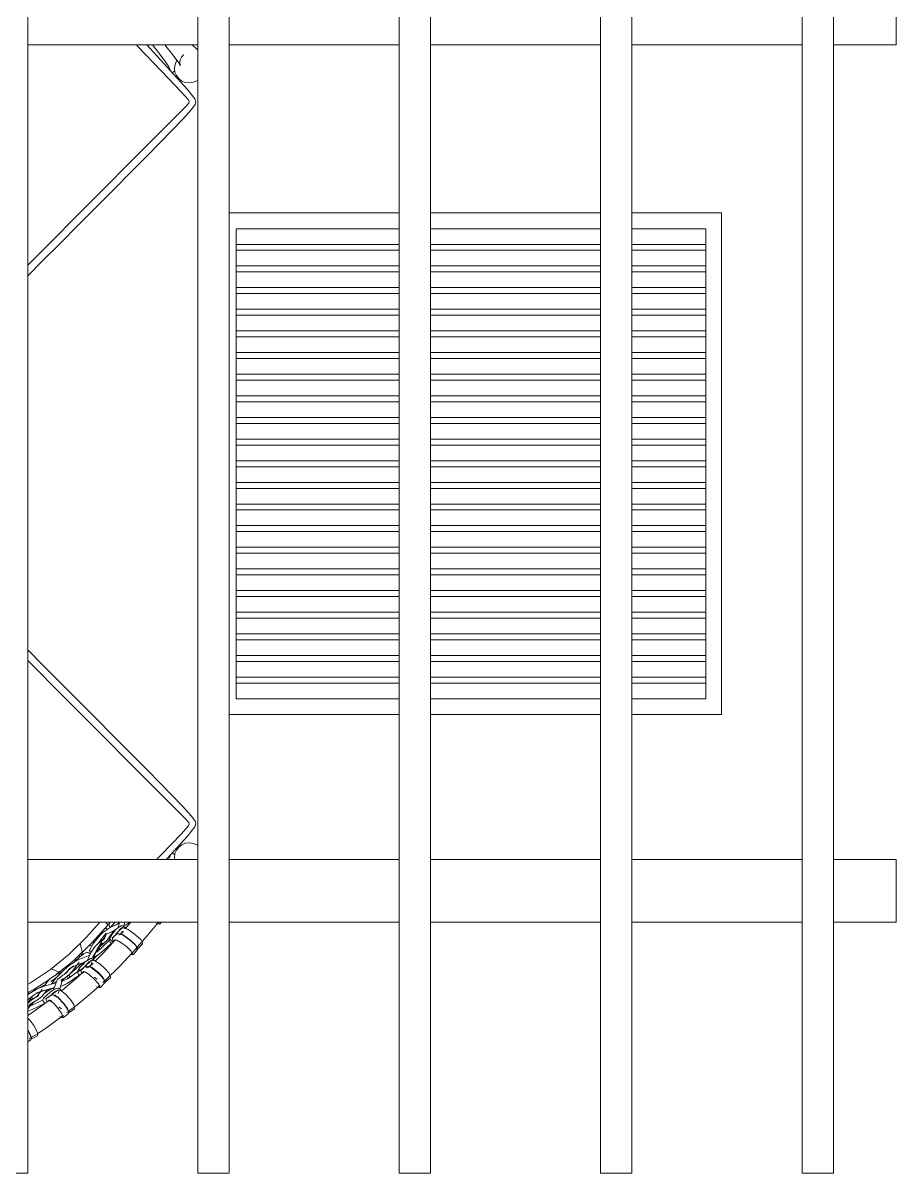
# Model space of a CAD drawing. Header units: millimetres. Extents: x -67152 to -48359, y -6192 to 21191.
# Drawn here: x -64118 to -62725, y 545 to 2379 of the extents above; entities that cross this region are included whole.
import ezdxf

# ---------------------------------------------------------------- set-up
doc = ezdxf.new("R2010")
doc.units = ezdxf.units.MM
doc.layers.add('G-IMPT', color=8, linetype='Continuous', lineweight=9)
doc.layers.add('I-FURN', color=30, linetype='Continuous', lineweight=9)

# ---------------------------------------------------------------- blocks, each defined once
blk = doc.blocks.new('PM_001 - PM_001-3564975-Nivel 1 Oficinas')
at = {"layer": 'I-FURN'}
for p, q in [((-400, 400), (-400, -1900)), ((-350, 400), (-400, 400)), ((-350, -1900), (-350, 400)), ((-78.6, 400), (-78.6, -1900)), ((-28.6, 400), (-78.6, 400)), ((-28.6, -1900), (-28.6, 400)), ((242.9, 400), (242.9, -1900)), ((292.9, 400), (242.9, 400)), ((292.9, -1900), (292.9, 400)), ((564.3, 400), (564.3, -1900)), ((614.3, 400), (564.3, 400)), ((614.3, -1900), (614.3, 400)), ((885.7, 400), (885.7, -1900)), ((935.7, 400), (885.7, 400)), ((-400, 0), (-500, 0)), ((-500, 0), (-500, -100)), ((-78.6, 0), (-350, 0)), ((242.9, 0), (-28.6, 0)), ((564.3, 0), (292.9, 0)), ((885.7, 0), (614.3, 0)), ((-500, -100), (-400, -100)), ((-350, -100), (-78.6, -100)), ((-28.6, -100), (242.9, -100)), ((292.9, -100), (564.3, -100)), ((614.3, -100), (885.7, -100)), ((-400, -1400), (-500, -1400)), ((-500, -1400), (-500, -1500)), ((-78.6, -1400), (-350, -1400)), ((242.9, -1400), (-28.6, -1400)), ((564.3, -1400), (292.9, -1400)), ((885.7, -1400), (614.3, -1400))]:
    blk.add_line(p, q, dxfattribs=at)
blk = doc.blocks.new('S_009 - SILLON_ICV__DWG-3564919-Nivel 1 Oficinas')
at = {"layer": 'G-IMPT'}
for p, q in [((-335.8, 72.5), (-334.7, 78.5)), ((-340.1, 40.5), (-336.6, 58.3)), ((-338.7, 60.6), (-335.9, 70.5)), ((-337.8, 59.1), (-338.7, 60.6)), ((-337.8, 59.1), (-335.8, 57.7)), ((-333.6, 70), (-336.3, 60)), ((-335.1, 71.7), (-335.9, 70.5)), ((-335.8, 72.5), (-335, 71.1)), ((-335.8, 57.7), (-332.9, 55.9)), ((-335, 71.1), (-333.2, 69.7)), ((-332.8, 68.7), (-334.5, 71)), ((-334.4, 69.4), (-334.2, 70.4)), ((-334.4, 69.2), (-334.4, 69.4)), ((-332.6, 73.2), (-333.9, 72.7)), ((-333.9, 72.7), (-333.1, 72.9)), ((-332.8, 68.7), (-333.6, 70)), ((-333.2, 69.7), (-330.1, 68.1)), ((-323.2, 53.2), (-332.9, 55.9)), ((-329.8, 67.3), (-332.3, 69.2)), ((-321.9, 65.7), (-330.1, 68.1)), ((-321.2, 65), (-329.8, 67.3)), ((-344.8, 11.3), (-340.1, 40.5)), ((-323.2, 53.2), (-312.9, 51.7)), ((-308, 51.8), (-312.9, 51.7)), ((-307.3, 36.5), (-305, 48.8)), ((-305.1, 32.2), (-300.6, 43)), ((-300, 43.8), (-300.6, 43)), ((-297.1, 37.6), (-298.7, 42.5)), ((-294.8, 38.6), (-298, 33.5)), ((-296.2, 30.8), (-297.1, 37.6)), ((-295.3, 38.9), (-296.9, 26.6)), ((-296.2, 30.8), (-295.3, 38.9)), ((-307.3, 36.5), (-311.8, 8.5)), ((-305.1, 32.2), (-310, 17.3)), ((-304.4, 14.5), (-298, 33.5)), ((-300.6, 26.4), (-296.9, 35.6)), ((-300.6, 26.4), (-298, 33.5)), ((-299.6, 11.9), (-298.7, 20)), ((-294.7, 34.5), (-298.7, 20)), ((-298, 33.5), (-296.9, 35.6)), ((-296.8, 35.4), (-297.3, 30.6)), ((-296.6, 28.3), (-297.3, 30.6)), ((-296.9, 26.6), (-294.7, 34.5)), ((-291.9, 25.8), (-294.8, 13.4)), ((-292.2, 24.6), (-288.4, 23.2)), ((-291, 34), (-291.9, 25.8)), ((-291.6, 28.1), (-288.5, 27)), ((-289.1, 26.4), (-291.6, 27)), ((-288.1, 26.2), (-291.6, 27)), ((-291, 34.8), (-291, 34)), ((-289.6, 33.5), (-290.1, 29.7)), ((-290.1, 29.7), (-289.5, 27.7)), ((-288.6, 26.4), (-290.1, 28.1)), ((-288.5, 27), (-290.1, 28.1)), ((-287.4, 31.2), (-289.2, 17.4)), ((-289.1, 26.4), (-288.1, 26.2)), ((-288.3, 24.6), (-288.6, 26.4)), ((-285.1, 11.7), (-282.2, 21.8)), ((-282.5, 12.6), (-279.2, 23)), ((-282.2, 21.8), (-281.6, 25.5)), ((-282.1, 22.3), (-279.5, 22.1)), ((-348.6, 0.5), (-347.7, 10.8)), ((-348.6, 0.5), (-347.7, -0.8)), ((-346.8, 11.9), (-347.7, 10.8)), ((-346.8, 11.9), (-345.5, 12.6)), ((-345.4, 1.5), (-346.6, 0.8)), ((-345.8, 1.2), (-346.6, 0.8)), ((-344.4, 9.6), (-346.4, 11.5)), ((-341.5, 8.3), (-346.4, 11.5)), ((-342.4, 13.3), (-345.5, 12.6)), ((-345.5, 12.6), (-344.5, 12.9)), ((-344.8, 12.8), (-345.5, 12.6)), ((-345.3, 10.8), (-345.5, 8.6)), ((-344.4, 9.6), (-345.3, 10.8)), ((-344.8, 11.3), (-345.2, 8.4)), ((-344.8, 12.8), (-342.4, 13.3)), ((-331.6, 6.5), (-341.5, 8.3)), ((-335.8, 3.1), (-331, 3.9)), ((-331.6, 6.5), (-321, 6)), ((-330.6, 4.1), (-331, 3.9)), ((-321, 6), (-314, 6.5)), ((-313.7, 6.7), (-318.3, 5.8)), ((-314, 6.5), (-318.3, 5.8)), ((-314.7, 4.7), (-311.5, 8.9)), ((-312.1, 8.3), (-314.7, 4.7)), ((-311.5, 8.9), (-313.7, 6.7)), ((-312.1, 6.5), (-311.8, 8.5)), ((-310.4, 11.7), (-311.3, 11.7)), ((-311.2, 10.8), (-307.7, 9.6)), ((-307.3, 15.7), (-310.6, 16.1)), ((-310.3, 16.1), (-310, 17.3)), ((-310.1, -2.8), (-308.3, 0.6)), ((-309.7, -11.9), (-307.1, 7.4)), ((-305.7, 11), (-308.3, 3.1)), ((-308.3, 3.1), (-307.4, 5.7)), ((-308.3, 0.6), (-307.3, 5.2)), ((-307.1, 7.4), (-307.7, 9.6)), ((-307.3, 15.7), (-304.5, 14.1)), ((-303.3, 11.5), (-304.5, 14.1)), ((-303.3, 11.5), (-303.9, -3)), ((-303.6, -11.1), (-294.4, 3.9)), ((-302.8, -11.5), (-288.8, 14.5)), ((-294.4, 3.9), (-302.8, -11.5)), ((-299.2, 4.1), (-301, -6.8)), ((-299.4, 5.7), (-299.6, 11.9)), ((-299.4, 5.7), (-298.3, -1.4)), ((-294.5, 17.1), (-294.8, 13.4)), ((-294.4, 3.9), (-288.8, 14.5)), ((-294.4, 3.9), (-290.5, 12.9)), ((-293.7, 13.2), (-294, 15.5)), ((-291.7, 3.1), (-294, 15.5)), ((-293.7, 13.2), (-293.9, 17.5)), ((-289.2, 17.4), (-290.5, 12.9)), ((-286.5, 6.7), (-290.5, -2.8)), ((-285, 10.4), (-290.1, -6)), ((-282.5, 12.6), (-288.8, -17.2)), ((-285.1, 11.7), (-286.5, 6.7)), ((-285, 10.4), (-283.5, 17.1)), ((-271.2, 8.6), (-278.9, -29)), ((-271.2, 8.6), (-269.7, 13.5)), ((-351.4, -48.1), (-348.6, -18.2)), ((-348.5, -1.5), (-350.4, -11.6)), ((-350.4, -11.6), (-349.4, -12.9)), ((-347.3, -14.1), (-349.4, -12.9)), ((-348, -13.7), (-348.6, -18.2)), ((-347.7, -0.3), (-348.5, -1.5)), ((-346.1, -1.8), (-348, -12)), ((-345.8, -2), (-347.7, -0.8)), ((-347.3, -14.1), (-344.3, -15.7)), ((-346.5, -1.6), (-346.7, -3.3)), ((-345.8, -2), (-342.6, -3.4)), ((-344.5, -2.6), (-342.1, -4.1)), ((-334.3, -17.4), (-344.3, -15.7)), ((-332.6, -5.2), (-342.6, -3.4)), ((-342.1, -4.1), (-332.1, -5.7)), ((-323.7, -18), (-334.3, -17.4)), ((-332.6, -5.2), (-318.5, -5.4)), ((-332.1, -5.7), (-318, -5.9)), ((-323.7, -18), (-316.6, -17.1)), ((-315, -5), (-319.4, -6.4)), ((-315.2, -5.3), (-319.4, -6.4)), ((-318.5, -5.4), (-315.7, -5)), ((-315.2, -5.3), (-318, -5.9)), ((-316.6, -17.1), (-315.1, -16.7)), ((-314.1, -4.6), (-315.7, -5)), ((-315.4, -19.9), (-315, -16.6)), ((-312.7, -15.8), (-315.1, -16.7)), ((-315.1, -17.2), (-310.4, -17.4)), ((-314.2, -10.1), (-313.9, -11)), ((-314.2, -10.1), (-313, -14.1)), ((-314.1, -4.6), (-311.8, -3.8)), ((-313.5, -6.2), (-313.1, -4.2)), ((-313.5, -5.1), (-313.4, -4.4)), ((-313, -3.9), (-312.7, -2.2)), ((-311.1, -14.8), (-312.7, -15.8)), ((-311.8, -3.8), (-310.1, -2.8)), ((-311.2, -17.4), (-305.4, -27.6)), ((-309.4, -11.6), (-311.1, -14.8)), ((-308.9, -9), (-310.8, -14.1)), ((-309.7, -11.9), (-310.6, -14.9)), ((-310.2, -13.1), (-310.6, -14.9)), ((-309.5, -17.1), (-310.4, -17.4)), ((-309.2, -9.2), (-310.1, -11.4)), ((-309.7, -11.9), (-308, -2.8)), ((-309.7, -11.9), (-308.9, -9)), ((-309.5, -17.1), (-308.4, -16.4)), ((-308.5, -4.8), (-309.4, -11.6)), ((-308, -2.8), (-309.3, -8.9)), ((-309.2, -9.2), (-308.6, -3.8)), ((-308.6, -3.8), (-308.9, -1)), ((-308.6, -3.8), (-308.8, -2.3)), ((-308.5, -4.8), (-308.6, -3.8)), ((-307, -13.9), (-308.4, -16.4)), ((-307, -13.9), (-305.2, -10.1)), ((-304.8, -8.5), (-305.2, -10.1)), ((-303.6, -12), (-305, -9.3)), ((-304.8, -8.5), (-303.9, -3)), ((-298.7, -23.1), (-303.6, -12)), ((-290.5, -2.8), (-300, -20)), ((-299.2, -21.9), (-298.2, -16.6)), ((-298, -16.6), (-298.1, -17)), ((-298.1, -17), (-298, -16.6)), ((-296.3, -13.3), (-295.1, -20.8)), ((-294.5, -23.9), (-292.7, -15.8)), ((-293.6, -17.2), (-294.3, -19.8)), ((-293.7, -18), (-294.3, -19.8)), ((-294, -20.5), (-292.7, -15.8)), ((-289.3, -10.1), (-290.6, -3)), ((-289, -12.4), (-289.3, -10.1)), ((-288.7, -18.5), (-289, -12.4)), ((-288.8, -13.3), (-288, -13.5)), ((-318, -48.7), (-315.4, -19.9)), ((-313.3, -31.8), (-317.1, -52.2)), ((-313.3, -31.8), (-312.5, -29.6)), ((-309.1, -21), (-312.5, -29.6)), ((-309.3, -20.7), (-309.4, -21.5)), ((-308.7, -38.6), (-305.2, -29.2)), ((-305.6, -46), (-304.7, -35.2)), ((-305.4, -27.6), (-303.4, -33.2)), ((-305.3, -29.5), (-304.4, -27.2)), ((-305, -28.9), (-305.3, -29.5)), ((-304.7, -35.2), (-302.8, -28.1)), ((-304.4, -30.3), (-304.6, -34.7)), ((-304.6, -34.6), (-304.4, -30.5)), ((-304.5, -34.3), (-304.4, -30.4)), ((-302.8, -28.1), (-303.4, -33.2)), ((-299.9, -38.7), (-299.1, -36.5)), ((-298.2, -25.4), (-299.1, -36.5)), ((-298.2, -25.4), (-298.7, -23.1)), ((-295.2, -25.2), (-294.8, -19.9)), ((-291.1, -29.6), (-295, -65.7)), ((-294.8, -19.9), (-294.6, -41.3)), ((-294, -20.7), (-294.7, -24.4)), ((-294.6, -23.8), (-294.2, -26.2)), ((-291.8, -31.3), (-294.6, -36.1)), ((-291.8, -36.1), (-294.6, -37.8)), ((-294.2, -26.2), (-294.5, -23.9)), ((-290.9, -29.2), (-291.8, -31.3)), ((-291.5, -35.9), (-281.6, -31.4)), ((-290.9, -29.2), (-288.7, -18.5)), ((-278.9, -29), (-282.8, -67.2)), ((-281.6, -31.4), (-280.7, -31)), ((-351.4, -48.1), (-352.4, -67.1)), ((-318.8, -64.8), (-318, -48.7)), ((-317.1, -52.2), (-318, -56.1)), ((-311.1, -53.7), (-311.9, -56.8)), ((-311.1, -53.7), (-309.9, -45.8)), ((-309.9, -45.8), (-308.7, -38.6)), ((-307.5, -43), (-309.1, -41.2)), ((-307.4, -42.7), (-309.1, -41.2)), ((-307.4, -42.7), (-309.1, -41.2)), ((-307.9, -37.9), (-307.1, -38.5)), ((-305.4, -43.5), (-307.5, -43)), ((-307.1, -38.5), (-306.2, -39.1)), ((-307.1, -71.7), (-305.9, -46.7)), ((-306.2, -39.1), (-305, -38.8)), ((-306.2, -39.1), (-305.4, -38.9)), ((-306.2, -39.1), (-305.1, -39.4)), ((-305.9, -46.7), (-305.6, -43.5)), ((-305.4, -51.2), (-305.6, -46)), ((-303, -69.5), (-305.4, -51.2)), ((-299.6, -51.1), (-302.4, -60.7)), ((-299.8, -48.9), (-301, -59)), ((-299.6, -51.1), (-301, -59)), ((-300.6, -46.3), (-299.9, -38.7)), ((-300.5, -44.3), (-300.6, -46.3)), ((-300, -45.5), (-300.2, -44.3)), ((-299.8, -46.1), (-300, -39.6)), ((-299.3, -50.9), (-300, -45.5)), ((-299.8, -48.9), (-299.8, -47.4)), ((-296.8, -61.5), (-295.5, -53.5)), ((-295.5, -53.5), (-294.9, -49.3)), ((-294.6, -41.3), (-294.9, -49.3)), ((-294.7, -44.5), (-292.7, -44.5)), ((-291.9, -37), (-294.6, -38.4)), ((-354.6, -63.4), (-355.5, -64.7)), ((-355.5, -64.7), (-355.2, -75)), ((-354.6, -63.4), (-353.4, -62.6)), ((-352.1, -65.6), (-354.3, -63.8)), ((-349.1, -66.6), (-354.3, -63.8)), ((-353.4, -62.6), (-350.2, -61.5)), ((-353.4, -62.6), (-352.4, -62.2)), ((-352.6, -62.3), (-353.4, -62.6)), ((-352.1, -65.6), (-353, -64.4)), ((-353, -65.7), (-353, -64.4)), ((-352.7, -73.3), (-353, -78.7)), ((-352.6, -62.3), (-350.2, -61.5)), ((-339, -67.4), (-349.1, -66.6)), ((-342.4, -70.7), (-337.6, -69.4)), ((-339, -67.4), (-328.2, -66.7)), ((-337.2, -69.3), (-337.6, -69.4)), ((-328.2, -66.7), (-321.1, -65.4)), ((-319.5, -64), (-322.7, -66)), ((-322.7, -66), (-321.1, -65.4)), ((-315.1, -72.6), (-321.5, -76.9)), ((-315.1, -72.6), (-320, -76.4)), ((-319.6, -64.7), (-318.1, -57.8)), ((-319.6, -64.7), (-319.2, -62.4)), ((-319.1, -74.6), (-318.4, -72.4)), ((-317.8, -59.6), (-318.6, -59.7)), ((-315, -55.2), (-318.4, -55.2)), ((-318.4, -72.4), (-316.4, -71.6)), ((-316.3, -60.8), (-318.1, -60.4)), ((-318, -74.8), (-315.1, -72.6)), ((-316.3, -60.8), (-314.9, -61.5)), ((-315.4, -71.9), (-314.5, -72.3)), ((-314.1, -69), (-315.1, -72.6)), ((-315, -55.2), (-312, -56.6)), ((-314.3, -63.5), (-314.9, -61.5)), ((-311.8, -55.9), (-314.5, -67.9)), ((-314.5, -67.9), (-313.5, -63.3)), ((-314, -73), (-314.5, -72.3)), ((-313.9, -71.7), (-314.4, -84)), ((-313.9, -79.5), (-314.3, -63.5)), ((-314.1, -69), (-313.5, -63.3)), ((-313.9, -71.7), (-313.9, -79.5)), ((-311.8, -55.9), (-313.5, -63.3)), ((-310.7, -59.1), (-312, -56.6)), ((-309.9, -62.6), (-310.7, -59.1)), ((-310.4, -63.1), (-310.7, -59.1)), ((-310.5, -62.3), (-310.7, -59.1)), ((-309.5, -76.5), (-310, -69.5)), ((-309.9, -62.6), (-309.5, -76.5)), ((-309.7, -71.4), (-309.9, -69.6)), ((-302.4, -60.7), (-309.7, -77.8)), ((-309.7, -71.4), (-309.5, -76.5)), ((-299.3, -71), (-306.8, -89.4)), ((-298.5, -68.8), (-299.3, -71)), ((-296.8, -61.5), (-298.5, -68.8)), ((-297.8, -76.4), (-297.4, -66)), ((-297.4, -66), (-297.6, -64.6)), ((-295, -65.7), (-295.4, -104.9)), ((-282.8, -67.2), (-282.9, -105.7)), ((-354.9, -76.9), (-355.7, -87.1)), ((-354.6, -88.3), (-355.7, -87.1)), ((-355.2, -75), (-354.3, -76.2)), ((-354.6, -76.2), (-354.9, -76.9)), ((-354.6, -88.3), (-352.5, -89.3)), ((-354.3, -76.2), (-352.2, -77.2)), ((-351.5, -78), (-353.6, -76.2)), ((-353.3, -110), (-353, -78.7)), ((-352.6, -78.7), (-352.5, -77.1)), ((-351.5, -78), (-352.5, -77)), ((-352.5, -89.3), (-349.2, -90.6)), ((-348.9, -78.2), (-352.2, -77.2)), ((-348.4, -78.9), (-350.7, -77.7)), ((-339, -91.3), (-349.2, -90.6)), ((-338.7, -79), (-348.9, -78.2)), ((-338.1, -79.5), (-348.4, -78.9)), ((-328.2, -90.7), (-339, -91.3)), ((-338.7, -79), (-323.1, -77.2)), ((-338.7, -79), (-324.3, -77.6)), ((-333.2, -78.4), (-338.7, -79)), ((-323.8, -78.1), (-338.1, -79.5)), ((-333.2, -78.4), (-323.1, -77.2)), ((-321.1, -89), (-328.2, -90.7)), ((-321.5, -76.9), (-324.3, -77.6)), ((-323.8, -78.1), (-321, -77.2)), ((-322.6, -77.8), (-320.8, -76.8)), ((-321, -77.2), (-322.6, -77.8)), ((-318, -74.8), (-321.5, -76.9)), ((-320, -76.4), (-321.5, -76.9)), ((-317.2, -87.2), (-321.1, -89)), ((-320.3, -83.8), (-318.9, -74.6)), ((-320.3, -83.8), (-319.1, -74.6)), ((-319.6, -88.7), (-319.7, -108.3)), ((-319.6, -88.5), (-317.4, -88.9)), ((-317.9, -83), (-319.1, -80.5)), ((-319.1, -80.5), (-317.4, -83.9)), ((-313.6, -87.9), (-317.4, -88.9)), ((-317.2, -87.2), (-314.9, -84.9)), ((-314.1, -90.9), (-316.4, -100.9)), ((-315.7, -87.3), (-316.3, -86.3)), ((-316, -86.6), (-315.3, -88.1)), ((-315.1, -88.7), (-315.7, -91.8)), ((-314.4, -84), (-315.3, -85.1)), ((-311.8, -95.4), (-315.3, -88.2)), ((-315.2, -88.3), (-314.7, -89.2)), ((-314.7, -89.2), (-315.2, -88.3)), ((-314.6, -84.7), (-315.1, -86)), ((-314.9, -84.8), (-315.1, -86)), ((-314.3, -82.6), (-314.9, -84.9)), ((-314.5, -82.9), (-314.9, -84.8)), ((-311.8, -95.4), (-314.7, -89.2)), ((-314.7, -89.2), (-309.6, -102.2)), ((-313.9, -79.5), (-314.4, -84)), ((-314.4, -84), (-313.3, -81.2)), ((-313.8, -80.4), (-314.3, -82.6)), ((-313.9, -79.5), (-314.2, -81.4)), ((-313.3, -81.2), (-314, -82.7)), ((-313.6, -87.9), (-312.7, -87.2)), ((-312.8, -89.9), (-309.6, -102.2)), ((-312.8, -89.9), (-305.6, -117.9)), ((-312.7, -87.2), (-311.8, -86.4)), ((-310.7, -83.6), (-311.8, -86.4)), ((-309.5, -76.5), (-310.7, -83.6)), ((-308.4, -84.8), (-310.2, -80.4)), ((-308.4, -84.8), (-305.8, -91.8)), ((-303.3, -90.6), (-305.8, -91.3)), ((-303.3, -90.6), (-301.3, -90)), ((-300.2, -88.5), (-301.3, -90)), ((-298.7, -84.4), (-300.2, -88.5)), ((-297.8, -76.4), (-298.7, -84.4)), ((-295.2, -84.5), (-298.4, -82)), ((-298.3, -80.3), (-295.5, -80.9)), ((-295.4, -80.9), (-298.2, -80.2)), ((-297.9, -76.6), (-295.1, -76.9)), ((-294.2, -85.2), (-284.8, -90.8)), ((-284.8, -90.8), (-284.1, -91.2)), ((-352.1, -142.1), (-353.3, -110)), ((-319.7, -108.3), (-318.6, -136.1)), ((-317.3, -110.8), (-316.4, -100.9)), ((-315.6, -97.6), (-315.7, -91.8)), ((-312.2, -128), (-311.3, -100.6)), ((-311.8, -95.4), (-308.3, -109.9)), ((-311.8, -95.4), (-309.6, -102.2)), ((-311.3, -100.6), (-311.6, -105.5)), ((-311.5, -107.7), (-310, -101.9)), ((-311.4, -107.7), (-308.8, -108.1)), ((-309.7, -104), (-310.5, -103.8)), ((-308.3, -109.9), (-309.6, -102.2)), ((-309.6, -102.2), (-305.6, -117.9)), ((-309.6, -102.2), (-307.6, -117.3)), ((-308.3, -109.1), (-309.2, -117.5)), ((-307.6, -106.9), (-308.3, -109.9)), ((-307.6, -106.9), (-308.3, -109.1)), ((-308.3, -109.9), (-308.3, -109.1)), ((-308.2, -115.1), (-308.3, -109.1)), ((-308.3, -109.9), (-307.6, -117.3)), ((-308.3, -109.9), (-308.2, -115.1)), ((-305.1, -94), (-305.8, -91.8)), ((-303.3, -93.8), (-305.4, -93.2)), ((-305.1, -94), (-303.3, -103.8)), ((-303.7, -117.1), (-303.2, -109)), ((-303.3, -93.8), (-301.4, -94.6)), ((-303.2, -109), (-303.3, -103.8)), ((-301.4, -94.6), (-300.1, -97)), ((-298, -105), (-300.1, -97)), ((-298.8, -101.9), (-295.3, -99.6)), ((-298.7, -102.3), (-295.3, -100.5)), ((-295.3, -100.5), (-298.7, -102.3)), ((-298, -105), (-297.4, -111.2)), ((-295.4, -108.3), (-297.7, -108.5)), ((-293.4, -144.2), (-295.4, -104.9)), ((-281.2, -137.7), (-282.9, -105.7)), ((-315.1, -126.9), (-318.7, -127.3)), ((-317.3, -110.8), (-318, -126.9)), ((-315.1, -126.9), (-311.9, -128)), ((-310.4, -130.4), (-311.9, -128)), ((-309.7, -125.7), (-309.2, -117.5)), ((-307.9, -136.9), (-309.7, -125.7)), ((-306.7, -145), (-300.9, -127.5)), ((-304.7, -125.5), (-303.7, -117.1)), ((-303.6, -128.5), (-304.7, -119.6)), ((-304.7, -119.6), (-304.7, -125.5)), ((-302.5, -116.5), (-303.4, -112.9)), ((-300.9, -132.6), (-302.5, -116.5)), ((-301.2, -124.4), (-301.6, -129.8)), ((-301.6, -129.8), (-300.9, -127.5)), ((-300.9, -132.6), (-301.2, -124.4)), ((-296.2, -124.5), (-297.4, -111.2)), ((-296.2, -124.5), (-296.4, -130.4)), ((-354.5, -138.2), (-355.3, -139.5)), ((-354.2, -149.7), (-355.3, -139.5)), ((-354.5, -138.2), (-353.4, -137.3)), ((-351.9, -140), (-354.2, -138.5)), ((-354.2, -138.5), (-348.9, -140.6)), ((-353.4, -137.3), (-352.3, -136.8)), ((-351.9, -140), (-352.9, -139)), ((-352.7, -140.1), (-352.9, -139)), ((-349.8, -175), (-352.1, -142.1)), ((-348.9, -140.6), (-338.6, -140.5)), ((-327.7, -138.9), (-338.6, -140.5)), ((-327.7, -138.9), (-320.6, -137.1)), ((-319, -135.7), (-322.1, -137.8)), ((-320.6, -137.1), (-322.1, -137.8)), ((-318.8, -134.7), (-319, -135.7)), ((-316, -132.4), (-318.7, -132.2)), ((-318.4, -132.4), (-318.6, -133.6)), ((-318.6, -134.3), (-318.4, -132.5)), ((-317.6, -131.4), (-318.4, -131.5)), ((-318.2, -130.6), (-313.4, -129.9)), ((-316.7, -130.3), (-318.2, -130.6)), ((-317.9, -147.6), (-314.6, -145.5)), ((-317.6, -146.5), (-317.1, -144.3)), ((-317.1, -153.6), (-317.6, -146.5)), ((-317.4, -146.4), (-317.1, -153.6)), ((-316.7, -130.3), (-313.4, -129.9)), ((-316, -132.4), (-314.6, -133)), ((-313.7, -134.9), (-314.6, -133)), ((-313.3, -141.8), (-314.6, -145.5)), ((-313.9, -143.6), (-313.1, -143.8)), ((-312.1, -154.3), (-313.7, -134.9)), ((-313.3, -141.8), (-312.8, -133.2)), ((-312.2, -129.2), (-312.7, -131.4)), ((-312.3, -145.9), (-312.3, -147.1)), ((-308.4, -138.2), (-310.4, -130.4)), ((-307.6, -147.6), (-308.4, -138.2)), ((-308.4, -138.5), (-307.4, -138.2)), ((-308.1, -141.7), (-307.4, -140.7)), ((-307.9, -136.9), (-307.2, -139.1)), ((-307.8, -142.1), (-306.4, -143)), ((-307.8, -142.1), (-307.4, -142.3)), ((-307.6, -147.6), (-306.7, -145)), ((-307.5, -143.2), (-306.8, -141.4)), ((-307.3, -146.8), (-307.5, -143.2)), ((-306.6, -140.8), (-307.4, -140.7)), ((-307.4, -140.7), (-306.6, -140.7)), ((-307.4, -140.7), (-306.6, -140.7)), ((-305.9, -142.6), (-307.2, -139.1)), ((-306, -142.2), (-307.1, -142.1)), ((-304.4, -158.8), (-298.7, -143.5)), ((-304.1, -159.2), (-298.7, -143.5)), ((-302.3, -131.9), (-303.6, -128.5)), ((-299.9, -147), (-298.7, -143.5)), ((-298.8, -143.7), (-298.2, -151.6)), ((-298.7, -143.5), (-297.5, -137.9)), ((-297.8, -143.6), (-298.7, -143.5)), ((-297.6, -143.8), (-298.7, -143.6)), ((-294.3, -145.6), (-298.6, -143.2)), ((-296.4, -130.4), (-297.5, -137.9)), ((-294.7, -137.7), (-297.5, -137.7)), ((-294.7, -137.7), (-293.7, -137.8)), ((-293.4, -144.5), (-294.3, -144.3)), ((-294.3, -145.6), (-293.3, -146.1)), ((-293, -149.6), (-293.4, -144.2)), ((-292.8, -144.6), (-288.8, -144.1)), ((-354.2, -149.7), (-352.2, -148.6)), ((-352.5, -148.8), (-354.2, -149.7)), ((-353.2, -150.7), (-354.2, -149.7)), ((-353.4, -150.8), (-353.7, -151.5)), ((-353.6, -161.7), (-353.7, -151.5)), ((-352.4, -162.8), (-353.6, -161.7)), ((-351.1, -151.5), (-353.2, -150.7)), ((-350.2, -152.3), (-352.5, -150.7)), ((-352.4, -162.8), (-350.2, -163.5)), ((-351.2, -151.4), (-350.2, -152.3)), ((-351.2, -151.4), (-351.2, -153.1)), ((-351.1, -151.5), (-347.6, -152.2)), ((-350.2, -163.5), (-346.8, -164.5)), ((-347, -152.8), (-349.6, -151.8)), ((-337.3, -152), (-347.6, -152.2)), ((-347, -152.8), (-336.6, -152.4)), ((-336.4, -164.2), (-346.8, -164.5)), ((-337.3, -152), (-322.8, -149.5)), ((-322.2, -149.9), (-336.6, -152.4)), ((-321.4, -161.7), (-336.4, -164.2)), ((-323.4, -150.6), (-319.2, -148.5)), ((-323.4, -150.6), (-319.4, -148.8)), ((-322.8, -149.5), (-318.4, -147.9)), ((-322.2, -149.9), (-319.4, -148.8)), ((-315, -158.2), (-321.4, -161.7)), ((-315, -158.2), (-320.2, -161)), ((-314.6, -158.5), (-320.2, -161)), ((-319.3, -152), (-319.7, -150.8)), ((-318.5, -154), (-319.7, -150.8)), ((-318.6, -147.8), (-319.2, -148.5)), ((-317.9, -147.6), (-318.4, -147.9)), ((-316.2, -171.3), (-317, -159.7)), ((-316.9, -160.6), (-311.7, -159.7)), ((-314.6, -158.5), (-312.4, -156.2)), ((-314.4, -169.1), (-313.4, -163.6)), ((-312.4, -160.7), (-313.4, -163.6)), ((-312.8, -159.9), (-309.3, -165.9)), ((-312.7, -156.6), (-312.1, -147.5)), ((-312.1, -154.3), (-312.5, -157.4)), ((-312.4, -156.2), (-312.5, -157.4)), ((-312, -153.9), (-312.4, -156.2)), ((-312.3, -147.1), (-312, -153.9)), ((-312.1, -153.5), (-312.2, -154.3)), ((-312.1, -154.3), (-312.1, -147.5)), ((-312.1, -154.3), (-311.9, -150.8)), ((-311.9, -150.8), (-312.1, -153.4)), ((-309.2, -157.6), (-311.7, -159.7)), ((-311.7, -159.7), (-310, -158.4)), ((-310.8, -159.2), (-311.7, -159.7)), ((-309.2, -157.6), (-310.8, -159.2)), ((-309.2, -157.6), (-310, -158.4)), ((-308.4, -154.9), (-309.2, -157.6)), ((-308.3, -154.7), (-308.4, -154.9)), ((-307.6, -147.6), (-308.3, -154.7)), ((-308.1, -152.4), (-303.6, -160.1)), ((-304.3, -158.8), (-299.9, -147)), ((-303.6, -160.1), (-303.5, -157.6)), ((-303.5, -160), (-303.3, -157.2)), ((-298.2, -151.6), (-298.3, -154.8)), ((-349.8, -175), (-347.4, -204)), ((-316.2, -171.3), (-316.1, -172.6)), ((-314.6, -171.1), (-314.4, -169.1)), ((-350.3, -202.6), (-348.2, -201.4)), ((-348.2, -201.4), (-346.2, -200.2)), ((-350.3, -202.6), (-351.1, -203.9)), ((-351.1, -203.9), (-350.6, -207.2)), ((-347.8, -204.3), (-350, -202.9)), ((-350, -202.9), (-347.4, -203.9)), ((-348.5, -204.2), (-348.6, -203.4)), ((-347.7, -204.3), (-348.6, -203.4)), ((-274.5, -272.5), (-274.2, -283.2)), ((-292.3, -295.3), (-295.2, -293.1)), ((-287.5, -287.3), (-287.7, -286.1)), ((-287.5, -287.3), (-284.9, -294)), ((-285.3, -285.5), (-285.4, -283.3)), ((-285.3, -285.5), (-283, -333.6)), ((-273.4, -329.1), (-274.2, -283.2)), ((-288.5, -300), (-292.3, -295.3)), ((-289.2, -298.7), (-285.3, -297.7)), ((-288.5, -300), (-286.2, -305.6)), ((-285.4, -311.7), (-286.2, -305.6)), ((-286.2, -317.8), (-285.4, -311.7)), ((-292.8, -328.7), (-298.1, -332.6)), ((-292.8, -328.7), (-288.8, -323.7)), ((-286.2, -317.8), (-288.8, -323.7)), ((-284, -312.3), (-285.7, -312.8)), ((-272.8, -346.7), (-273.4, -329.1)), ((-305, -335.1), (-304.2, -335)), ((-304.2, -335), (-298.1, -332.6)), ((-283, -333.6), (-281, -352.8)), ((-272.8, -346.7), (-271.6, -349.4)), ((-278.5, -356.9), (-281, -352.8)), ((-278.5, -356.9), (-274.8, -359.5)), ((-264.9, -361), (-274.8, -359.5)), ((-271.6, -349.4), (-269.1, -350.7)), ((-260.5, -351), (-269.1, -350.7)), ((-244.3, -361.8), (-264.9, -361)), ((-260.5, -351), (-241, -351.2)), ((-244.3, -361.8), (-218.3, -362.2)), ((-216.1, -351.2), (-241, -351.2)), ((-218.3, -362.2), (-192.3, -362.7)), ((-191.3, -351.2), (-216.1, -351.2)), ((-162.8, -363.1), (-192.3, -362.7)), ((-191.3, -351.2), (-162.6, -351.2)), ((-126.4, -363.3), (-162.8, -363.1)), ((-162.6, -351.2), (-126.5, -351.3)), ((-86.5, -351.4), (-126.5, -351.3)), ((-86.4, -363.3), (-126.4, -363.3)), ((-86.5, -351.4), (-46.5, -351.4)), ((-46.4, -363.4), (-86.4, -363.3)), ((-46.5, -351.4), (-6.5, -351.5)), ((-46.4, -363.4), (-6.4, -363.5)), ((-6.5, -351.5), (33.5, -351.6)), ((-6.4, -363.5), (33.6, -363.6)), ((73.6, -351.6), (33.5, -351.6)), ((73.7, -363.6), (33.6, -363.6)), ((73.6, -351.6), (95.5, -351.7)), ((73.7, -363.6), (107.5, -363.7))]:
    blk.add_line(p, q, dxfattribs=at)
blk = doc.blocks.new('S_009 - S_009-3564977-Nivel 1 Oficinas')
blk.add_blockref('S_009 - SILLON_ICV__DWG-3564919-Nivel 1 Oficinas', (0, -360))
blk = doc.blocks.new('S_009 - SILLON_ICV__DWG-V26-Nivel 1 Oficinas')
at = {"layer": 'G-IMPT'}
for p, q in [((-285.3, -285.5), (-287.5, -237.4)), ((-275.7, -228.4), (-275.9, -225.8)), ((-275.7, -228.4), (-274.2, -283.2)), ((-294.1, -244), (-292.1, -259.3)), ((-307.5, -260.4), (-307.8, -257.7)), ((-307.5, -260.4), (-305.3, -278.2)), ((-292.1, -259.3), (-290, -275.9)), ((-338.9, -296), (-338.8, -292.6)), ((-338.7, -288.6), (-338.8, -292.6)), ((-317.6, -290), (-316.3, -289.9)), ((-317.6, -290), (-312.7, -290.5)), ((-312.7, -290.5), (-313.9, -290.3)), ((-313.9, -290.3), (-309.4, -291.6)), ((-305.7, -293.7), (-309.4, -291.6)), ((-303.6, -295.8), (-306.4, -293.1)), ((-305.7, -293.7), (-306.4, -293.1)), ((-305.3, -278.2), (-304.2, -287.1)), ((-303.8, -291.2), (-304.2, -287.1)), ((-304.2, -288), (-303.7, -291.3)), ((-304.2, -288), (-303.8, -291.2)), ((-302.8, -289.2), (-304, -289.1)), ((-303.7, -291.3), (-303.2, -294.1)), ((-297.1, -291.6), (-302.8, -289.2)), ((-292.3, -295.3), (-297.1, -291.6)), ((-287.5, -287.3), (-290, -275.9)), ((-287.5, -287.3), (-284.9, -294)), ((-285.3, -285.5), (-283, -333.6)), ((-273.4, -329.1), (-274.2, -283.2)), ((-338.9, -298.8), (-339, -301)), ((-338.9, -298.8), (-338.9, -296)), ((-303.6, -295.8), (-302, -298.9)), ((-302.8, -296.3), (-303.2, -294.1)), ((-302.4, -297.9), (-302.8, -296.3)), ((-302.4, -297.9), (-302, -298.9)), ((-288.5, -300), (-292.3, -295.3)), ((-289.2, -298.7), (-284.7, -297.5)), ((-288.5, -300), (-286.2, -305.6)), ((-285.4, -311.7), (-286.2, -305.6)), ((-286.2, -317.8), (-285.4, -311.7)), ((-292.8, -328.7), (-298.1, -332.6)), ((-292.8, -328.7), (-288.8, -323.7)), ((-286.2, -317.8), (-288.8, -323.7)), ((-284, -312.3), (-285.7, -312.8)), ((-272.8, -346.7), (-273.4, -329.1)), ((-305, -335.1), (-304.2, -335)), ((-304.2, -335), (-298.1, -332.6)), ((-283, -333.6), (-281, -352.8)), ((-272.8, -346.7), (-271.6, -349.4)), ((-278.5, -356.9), (-281, -352.8)), ((-278.5, -356.9), (-274.8, -359.5)), ((-264.9, -361), (-274.8, -359.5)), ((-271.6, -349.4), (-269.1, -350.7)), ((-260.5, -351), (-269.1, -350.7)), ((-244.3, -361.8), (-264.9, -361)), ((-260.5, -351), (-241, -351.2)), ((-244.3, -361.8), (-218.3, -362.2)), ((-216.1, -351.2), (-241, -351.2)), ((-218.3, -362.2), (-192.3, -362.7)), ((-191.3, -351.2), (-216.1, -351.2)), ((-162.8, -363.1), (-192.3, -362.7)), ((-191.3, -351.2), (-162.6, -351.2)), ((-126.4, -363.3), (-162.8, -363.1)), ((-162.6, -351.2), (-126.5, -351.3)), ((-86.5, -351.4), (-126.5, -351.3)), ((-86.4, -363.3), (-126.4, -363.3)), ((-86.5, -351.4), (-46.5, -351.4)), ((-46.4, -363.4), (-86.4, -363.3)), ((-46.5, -351.4), (-6.5, -351.5)), ((-46.4, -363.4), (-6.4, -363.5)), ((-6.5, -351.5), (33.5, -351.6)), ((-6.4, -363.5), (33.6, -363.6)), ((73.6, -351.6), (33.5, -351.6)), ((73.7, -363.6), (33.6, -363.6)), ((73.6, -351.6), (95.5, -351.7)), ((73.7, -363.6), (107.5, -363.7))]:
    blk.add_line(p, q, dxfattribs=at)
blk = doc.blocks.new('S_009 - S_009-3572244-Nivel 1 Oficinas')
at = {"extrusion": (0, 0, -1), "zscale": -1, "rotation": 180}
blk.add_blockref('S_009 - SILLON_ICV__DWG-V26-Nivel 1 Oficinas', (0, 360), dxfattribs=at)
blk = doc.blocks.new('MESA PARAMETRICA_EXTERIOR - MESA PARAMETRICA_EXTERIOR 2-3564984-Nivel 1 Oficinas')
at = {"layer": 'I-FURN'}
for p, q in [((-400, 114.6), (-400, 386)), ((400, 386), (400, 114.6)), ((-350, 375), (-375, 375)), ((-375, 375), (-375, 114.6)), ((-375, 114.6), (-375, 375)), ((-375, 375), (375, 375)), ((-350, 114.6), (-350, 375)), ((-315.5, 375), (-340.5, 375)), ((-340.5, 375), (-340.5, 114.6)), ((-315.5, 114.6), (-315.5, 375)), ((-281, 375), (-306, 375)), ((-306, 375), (-306, 114.6)), ((-281, 114.6), (-281, 375)), ((-246.4, 375), (-271.4, 375)), ((-271.4, 375), (-271.4, 114.6)), ((-246.4, 114.6), (-246.4, 375)), ((-211.9, 375), (-236.9, 375)), ((-236.9, 375), (-236.9, 114.6)), ((-211.9, 114.6), (-211.9, 375)), ((-177.4, 375), (-202.4, 375)), ((-202.4, 375), (-202.4, 114.6)), ((-177.4, 114.6), (-177.4, 375)), ((-142.9, 375), (-167.9, 375)), ((-167.9, 375), (-167.9, 114.6)), ((-142.9, 114.6), (-142.9, 375)), ((-108.3, 375), (-133.3, 375)), ((-133.3, 375), (-133.3, 114.6)), ((-108.3, 114.6), (-108.3, 375)), ((-73.8, 375), (-98.8, 375)), ((-98.8, 375), (-98.8, 114.6)), ((-73.8, 114.6), (-73.8, 375)), ((-39.3, 375), (-64.3, 375)), ((-64.3, 375), (-64.3, 114.6)), ((-39.3, 114.6), (-39.3, 375)), ((-4.8, 375), (-29.8, 375)), ((-29.8, 375), (-29.8, 114.6)), ((-4.8, 114.6), (-4.8, 375)), ((29.8, 375), (4.8, 375)), ((4.8, 375), (4.8, 114.6)), ((29.8, 114.6), (29.8, 375)), ((64.3, 375), (39.3, 375)), ((39.3, 375), (39.3, 114.6)), ((64.3, 114.6), (64.3, 375)), ((98.8, 375), (73.8, 375)), ((73.8, 375), (73.8, 114.6)), ((98.8, 114.6), (98.8, 375)), ((133.3, 375), (108.3, 375)), ((108.3, 375), (108.3, 114.6)), ((133.3, 114.6), (133.3, 375)), ((167.9, 375), (142.9, 375)), ((142.9, 375), (142.9, 114.6)), ((167.9, 114.6), (167.9, 375)), ((202.4, 375), (177.4, 375)), ((177.4, 375), (177.4, 114.6)), ((202.4, 114.6), (202.4, 375)), ((236.9, 375), (211.9, 375)), ((211.9, 375), (211.9, 114.6)), ((236.9, 114.6), (236.9, 375)), ((271.4, 375), (246.4, 375)), ((246.4, 375), (246.4, 114.6)), ((271.4, 114.6), (271.4, 375)), ((306, 375), (281, 375)), ((281, 375), (281, 114.6)), ((306, 114.6), (306, 375)), ((340.5, 375), (315.5, 375)), ((315.5, 375), (315.5, 114.6)), ((340.5, 114.6), (340.5, 375)), ((375, 375), (350, 375)), ((350, 375), (350, 114.6)), ((375, 114.6), (375, 375)), ((375, 375), (375, 114.6)), ((-400, -206.8), (-400, 64.6)), ((-375, 64.6), (-375, -206.8)), ((-375, -206.8), (-375, 64.6)), ((-350, -206.8), (-350, 64.6)), ((-340.5, 64.6), (-340.5, -206.8)), ((-315.5, -206.8), (-315.5, 64.6)), ((-306, 64.6), (-306, -206.8)), ((-281, -206.8), (-281, 64.6)), ((-271.4, 64.6), (-271.4, -206.8)), ((-246.4, -206.8), (-246.4, 64.6)), ((-236.9, 64.6), (-236.9, -206.8)), ((-211.9, -206.8), (-211.9, 64.6)), ((-202.4, 64.6), (-202.4, -206.8)), ((-177.4, -206.8), (-177.4, 64.6)), ((-167.9, 64.6), (-167.9, -206.8)), ((-142.9, -206.8), (-142.9, 64.6)), ((-133.3, 64.6), (-133.3, -206.8)), ((-108.3, -206.8), (-108.3, 64.6)), ((-98.8, 64.6), (-98.8, -206.8)), ((-73.8, -206.8), (-73.8, 64.6)), ((-64.3, 64.6), (-64.3, -206.8)), ((-39.3, -206.8), (-39.3, 64.6)), ((-29.8, 64.6), (-29.8, -206.8)), ((-4.8, -206.8), (-4.8, 64.6)), ((4.8, 64.6), (4.8, -206.8)), ((29.8, -206.8), (29.8, 64.6)), ((39.3, 64.6), (39.3, -206.8)), ((64.3, -206.8), (64.3, 64.6)), ((73.8, 64.6), (73.8, -206.8)), ((98.8, -206.8), (98.8, 64.6)), ((108.3, 64.6), (108.3, -206.8)), ((133.3, -206.8), (133.3, 64.6)), ((142.9, 64.6), (142.9, -206.8)), ((167.9, -206.8), (167.9, 64.6)), ((177.4, 64.6), (177.4, -206.8)), ((202.4, -206.8), (202.4, 64.6)), ((211.9, 64.6), (211.9, -206.8)), ((236.9, -206.8), (236.9, 64.6)), ((246.4, 64.6), (246.4, -206.8)), ((271.4, -206.8), (271.4, 64.6)), ((281, 64.6), (281, -206.8)), ((306, -206.8), (306, 64.6)), ((315.5, 64.6), (315.5, -206.8)), ((340.5, -206.8), (340.5, 64.6)), ((350, 64.6), (350, -206.8)), ((375, -206.8), (375, 64.6)), ((375, 64.6), (375, -206.8)), ((400, 64.6), (400, -206.8)), ((-400, -400), (-400, -256.8)), ((-375, -256.8), (-375, -375)), ((-375, -375), (-375, -256.8)), ((-350, -375), (-350, -256.8)), ((-340.5, -256.8), (-340.5, -375)), ((-315.5, -375), (-315.5, -256.8)), ((-306, -256.8), (-306, -375)), ((-281, -375), (-281, -256.8)), ((-271.4, -256.8), (-271.4, -375)), ((-246.4, -375), (-246.4, -256.8)), ((-236.9, -256.8), (-236.9, -375)), ((-211.9, -375), (-211.9, -256.8)), ((-202.4, -256.8), (-202.4, -375)), ((-177.4, -375), (-177.4, -256.8)), ((-167.9, -256.8), (-167.9, -375)), ((-142.9, -375), (-142.9, -256.8)), ((-133.3, -256.8), (-133.3, -375)), ((-108.3, -375), (-108.3, -256.8)), ((-98.8, -256.8), (-98.8, -375)), ((-73.8, -375), (-73.8, -256.8)), ((-64.3, -256.8), (-64.3, -375)), ((-39.3, -375), (-39.3, -256.8)), ((-29.8, -256.8), (-29.8, -375)), ((-4.8, -375), (-4.8, -256.8)), ((4.8, -256.8), (4.8, -375)), ((29.8, -375), (29.8, -256.8)), ((39.3, -256.8), (39.3, -375)), ((64.3, -375), (64.3, -256.8)), ((73.8, -256.8), (73.8, -375)), ((98.8, -375), (98.8, -256.8)), ((108.3, -256.8), (108.3, -375)), ((133.3, -375), (133.3, -256.8)), ((142.9, -256.8), (142.9, -375)), ((167.9, -375), (167.9, -256.8)), ((177.4, -256.8), (177.4, -375)), ((202.4, -375), (202.4, -256.8)), ((211.9, -256.8), (211.9, -375)), ((236.9, -375), (236.9, -256.8)), ((246.4, -256.8), (246.4, -375)), ((271.4, -375), (271.4, -256.8)), ((281, -256.8), (281, -375)), ((306, -375), (306, -256.8)), ((315.5, -256.8), (315.5, -375)), ((340.5, -375), (340.5, -256.8)), ((350, -256.8), (350, -375)), ((375, -375), (375, -256.8)), ((375, -256.8), (375, -375)), ((400, -256.8), (400, -400)), ((-375, -375), (-350, -375)), ((375, -375), (-375, -375)), ((-340.5, -375), (-315.5, -375)), ((-306, -375), (-281, -375)), ((-271.4, -375), (-246.4, -375)), ((-236.9, -375), (-211.9, -375)), ((-202.4, -375), (-177.4, -375)), ((-167.9, -375), (-142.9, -375)), ((-133.3, -375), (-108.3, -375)), ((-98.8, -375), (-73.8, -375)), ((-64.3, -375), (-39.3, -375)), ((-29.8, -375), (-4.8, -375)), ((4.8, -375), (29.8, -375)), ((39.3, -375), (64.3, -375)), ((73.8, -375), (98.8, -375)), ((108.3, -375), (133.3, -375)), ((142.9, -375), (167.9, -375)), ((177.4, -375), (202.4, -375)), ((211.9, -375), (236.9, -375)), ((246.4, -375), (271.4, -375)), ((281, -375), (306, -375)), ((315.5, -375), (340.5, -375)), ((350, -375), (375, -375)), ((400, -400), (-400, -400))]:
    blk.add_line(p, q, dxfattribs=at)

msp = doc.modelspace()

# ---------------------------------------------------------------- block references
at = {"layer": 'I-FURN'}
for name, p, rotation in [('PM_001 - PM_001-3564975-Nivel 1 Oficinas', (-63225, 944.5), 180), ('S_009 - S_009-3572244-Nivel 1 Oficinas', (-64546.5, 2563.7), 225), ('MESA PARAMETRICA_EXTERIOR - MESA PARAMETRICA_EXTERIOR 2-3564984-Nivel 1 Oficinas', (-63403.3, 1676.2), 90.00000000000007), ('S_009 - S_009-3564977-Nivel 1 Oficinas', (-64546.5, 791.4), 135.0000000000004)]:
    msp.add_blockref(name, p, dxfattribs=dict(at, rotation=rotation))

doc.saveas('drawing.dxf')
